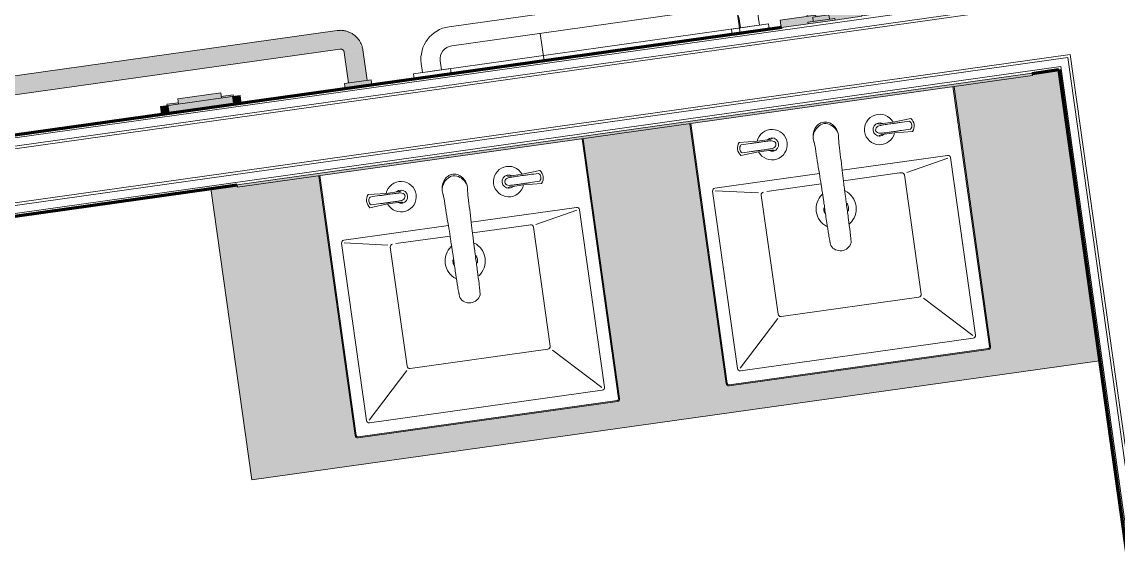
# Model space of a CAD drawing. Extents: x 1450 to 1868, y 82 to 351.
# Drawn here: x 1587.408 to 1589.047, y 218.435 to 219.228 of the extents above; entities that cross this region are included whole.
import ezdxf

# ---------------------------------------------------------------- set-up
doc = ezdxf.new("R2010")
doc.units = 0
doc.header["$LTSCALE"] = 0.5
for name, color, linetype, lineweight in [('A-DETL-GENF', 92, 'CONTINUOUS', 9), ('A-FLOR', 192, 'CONTINUOUS', 9), ('A-GENM', 13, 'CONTINUOUS', 9), ('A-WALL', 113, 'CONTINUOUS', 30), ('G-IMPT', 8, 'CONTINUOUS', 9), ('I-FURN', 30, 'CONTINUOUS', 9), ('P-SANR-FIXT', 6, 'CONTINUOUS', 9)]:
    doc.layers.add(name, color=color, linetype=linetype, lineweight=lineweight)

# ---------------------------------------------------------------- blocks, each defined once
blk = doc.blocks.new('Lavatório duplo com espelho - 400 x 500mm 2-3444115-Planta Baixa')
at = {"layer": 'P-SANR-FIXT'}
for points in [[(925, 625), (-675, 625), (-675, 75), (-625, 75), (-625, 79), (-475, 79), (-474.6, 571.5), (-472, 573), (17.8, 572.9), (20, 570), (20.5, 79), (225, 79), (225.4, 571.5), (228, 573), (717.8, 572.9), (720, 570), (720.5, 79), (875, 79), (875, 75), (925, 75), (925, 571.6)], [(875, 79), (-625, 79), (-625, 75), (875, 75)]]:
    blk.add_hatch(color=256, dxfattribs=at).paths.add_polyline_path(points, flags=0)
for p, q in [((925, 625), (-675, 625)), ((925, 75), (925, 625)), ((-472, 575), (17, 575)), ((228, 575), (717, 575)), ((-477, 80), (-477, 570)), ((-475, 570), (-475, 79)), ((17, 573), (-472, 573)), ((20, 79), (20, 570)), ((22, 570), (22, 80)), ((223, 80), (223, 570)), ((225, 570), (225, 79)), ((717, 573), (228, 573)), ((720, 79), (720, 570)), ((722, 570), (722, 80)), ((-452, 210), (-452, 545)), ((-447, 550), (-8, 550)), ((-447, 545), (-365.1, 463.1)), ((-8, 545), (-90.3, 462.7)), ((-3, 545), (-3, 210)), ((248, 210), (248, 545)), ((253, 550), (692, 550)), ((253, 545), (334.9, 463.1)), ((692, 545), (609.7, 462.7)), ((697, 545), (697, 210)), ((-362, 230), (-362, 455)), ((-357, 460), (-97, 460)), ((-92, 230), (-92, 455)), ((338, 230), (338, 455)), ((343, 460), (603, 460)), ((608, 230), (608, 455)), ((-247.4, 250.9), (-247.5, 242)), ((-247.3, 258.6), (-247.4, 250.9)), ((-205.8, 250.9), (-205.8, 258.6)), ((-205.7, 242), (-205.8, 250.9)), ((452.6, 250.9), (452.5, 242)), ((452.7, 258.6), (452.6, 250.9)), ((494.2, 250.9), (494.2, 258.6)), ((494.3, 242), (494.2, 250.9)), ((-447, 210), (-367, 226)), ((-8, 210), (-87.7, 225.5)), ((253, 210), (333, 226)), ((692, 210), (612.3, 225.5)), ((-248.1, 205), (-447, 205)), ((-353.5, 225), (-357, 225)), ((-247.6, 225), (-353.5, 225)), ((-103.4, 225), (-205.5, 225)), ((-8, 205), (-205.1, 205)), ((451.9, 205), (253, 205)), ((346.5, 225), (343, 225)), ((452.4, 225), (346.5, 225)), ((596.6, 225), (494.5, 225)), ((692, 205), (494.9, 205)), ((-388.6, 151.7), (-354.8, 149.4)), ((-354.8, 149.4), (-330.2, 149.4)), ((-98.3, 149.4), (-123, 149.4)), ((-64.6, 151.7), (-98.3, 149.4)), ((311.4, 151.7), (345.2, 149.4)), ((345.2, 149.4), (369.8, 149.4)), ((601.7, 149.4), (577, 149.4)), ((635.4, 151.7), (601.7, 149.4)), ((-354.8, 129.3), (-388.6, 127)), ((-354.8, 129.3), (-330.2, 129.3)), ((-98.3, 129.3), (-123, 129.3)), ((-98.3, 129.3), (-64.6, 127)), ((345.2, 129.3), (311.4, 127)), ((345.2, 129.3), (369.8, 129.3)), ((601.7, 129.3), (577, 129.3)), ((601.7, 129.3), (635.4, 127)), ((-625, 79), (875, 79)), ((-625, 75), (-625, 79)), ((875, 75), (-625, 75)), ((875, 79), (875, 75))]:
    blk.add_line(p, q, dxfattribs=at)
for centre, radius, start, end in [((-472, 570), 5, 90, 180), ((17, 570), 5, 0, 90), ((228, 570), 5, 90, 180), ((717, 570), 5, 0, 90), ((-472, 570), 3, 90, 180), ((17, 570), 3, 0, 90), ((228, 570), 3, 90, 180), ((717, 570), 3, 0, 90), ((-447, 545), 5, 90, 180), ((-8, 545), 5, 0, 90), ((253, 545), 5, 90, 180), ((692, 545), 5, 0, 90), ((-357, 455), 5, 90, 180), ((-97, 455), 5, 0, 90), ((343, 455), 5, 90, 180), ((603, 455), 5, 0, 90), ((-226.6, 332.9), 21.1, 24.474, 155.3199), ((473.4, 332.9), 21.1, 24.474, 155.3199), ((-9.9, 318.3), 236.9, 176.6554, 179.3095), ((-311.5, 335.9), 65.2, 356.6554, 358.2297), ((-284.2, 337.7), 38, 356.3893, 358.0538), ((-202, 332.5), 44.3, 176.3893, 178.2297), ((-177.1, 334), 69.1, 173.5897, 178.0538), ((-276.1, 334), 69.1, 1.9462, 6.3526), ((-169, 337.7), 38, 181.9462, 183.6107), ((-251.2, 332.5), 44.3, 1.7703, 3.6107), ((-141.7, 335.9), 65.2, 181.7703, 183.3446), ((-443.3, 318.3), 236.9, 0.6905, 3.3446), ((690.1, 318.3), 236.9, 176.6554, 179.3095), ((388.5, 335.9), 65.2, 356.6554, 358.2297), ((415.8, 337.7), 38, 356.3893, 358.0538), ((498, 332.5), 44.3, 176.3893, 178.2297), ((522.9, 334), 69.1, 173.5897, 178.0538), ((423.9, 334), 69.1, 1.9462, 6.3526), ((531, 337.7), 38, 181.9462, 183.6107), ((448.8, 332.5), 44.3, 1.7703, 3.6107), ((558.3, 335.9), 65.2, 181.7703, 183.3446), ((256.7, 318.3), 236.9, 0.6905, 3.3446), ((-5463.8, 384), 5217.4, 359.0538, 359.3095), ((5010.6, 384), 5217.4, 180.6905, 180.9462), ((-4763.8, 384), 5217.4, 359.0538, 359.3095), ((5710.6, 384), 5217.4, 180.6905, 180.9462), ((-227, 275), 37.5, 124.1895, 180), ((750.2, 281.4), 997.4, 179.0538, 180.5507), ((-1203.3, 281.4), 997.4, 359.4493, 0.9462), ((-227, 275), 37.5, 0, 54.2028), ((473, 275), 37.5, 124.1895, 180), ((1450.2, 281.4), 997.4, 179.0538, 180.5507), ((-503.3, 281.4), 997.4, 359.4493, 0.9462), ((473, 275), 37.5, 0, 54.2028), ((-227, 275), 37.5, 180, 235.0448), ((-227, 275), 23, 161.5888, 180), ((-227, 275), 23, 180, 198.506), ((-596.8, 271.5), 349.6, 358.7707, 0.0516), ((143.6, 271.5), 349.6, 179.9484, 181.2293), ((-227, 275), 37.5, 306.5324, 0), ((-227, 275), 23, 0, 12.9212), ((-227, 275), 23, 346.9629, 0), ((473, 275), 37.5, 180, 235.0448), ((473, 275), 23, 161.5888, 180), ((473, 275), 23, 180, 198.506), ((103.2, 271.5), 349.6, 358.7707, 0.0516), ((843.6, 271.5), 349.6, 179.9484, 181.2293), ((473, 275), 37.5, 306.5324, 0), ((473, 275), 23, 0, 12.9212), ((473, 275), 23, 346.9629, 0), ((-75.9, 260.3), 171.4, 178.7707, 180.5679), ((-377.3, 260.3), 171.4, 359.4321, 1.2293), ((624.1, 260.3), 171.4, 178.7707, 180.5679), ((322.7, 260.3), 171.4, 359.4321, 1.2293), ((-357, 230), 5, 180, 270), ((-848.6, 230.1), 601, 358.1711, 0.0564), ((169.8, 231.1), 417.4, 178.501, 180.0564), ((-623, 231.1), 417.4, 359.9436, 1.499), ((395.4, 230.1), 601, 179.9436, 181.8289), ((-97, 230), 5, 270, 0), ((343, 230), 5, 180, 270), ((-148.6, 230.1), 601, 358.1711, 0.0564), ((869.8, 231.1), 417.4, 178.501, 180.0564), ((77, 231.1), 417.4, 359.9436, 1.499), ((1095.4, 230.1), 601, 179.9436, 181.8289), ((603, 230), 5, 270, 0), ((-447, 210), 5, 180, 270), ((2932.3, 109.4), 3181.8, 178.1711, 179.0312), ((-3385.5, 109.4), 3181.8, 0.9688, 1.8289), ((-8, 210), 5, 270, 360), ((253, 210), 5, 180, 270), ((3632.3, 109.4), 3181.8, 178.1711, 179.0312), ((-2685.5, 109.4), 3181.8, 0.9688, 1.8289), ((692, 210), 5, 270, 360), ((-328.2, 139.4), 28.5, 200.6058, 159.3942), ((-125, 139.4), 28.5, 20.6058, 339.3942), ((371.8, 139.4), 28.5, 200.6058, 159.3942), ((575, 139.4), 28.5, 20.6058, 339.3942), ((-372.7, 138.6), 20.6, 140.5566, 178.017), ((-379.1, 139.4), 9.82, 131.0881, 228.7392), ((-328.2, 139.4), 12.4, 234.017, 125.983), ((-330.2, 157.6), 8.21, 270, 310), ((-370.3, 159.5), 121.3, 353.3619, 1.7408), ((-82.9, 159.5), 121.3, 178.2592, 186.6381), ((-125, 139.4), 12.4, 54.017, 305.983), ((-123, 157.6), 8.21, 230, 270), ((-74, 139.4), 9.82, 311.2608, 48.9119), ((-80.5, 138.6), 20.6, 1.983, 39.4434), ((327.3, 138.6), 20.6, 140.5566, 178.017), ((320.9, 139.4), 9.82, 131.0881, 228.7392), ((371.8, 139.4), 12.4, 234.017, 125.983), ((369.8, 157.6), 8.21, 270, 310), ((329.7, 159.5), 121.3, 353.3619, 1.7408), ((617.1, 159.5), 121.3, 178.2592, 186.6381), ((575, 139.4), 12.4, 54.017, 305.983), ((577, 157.6), 8.21, 230, 270), ((626, 139.4), 9.82, 311.2608, 48.9119), ((619.5, 138.6), 20.6, 1.983, 39.4434), ((-372.7, 140.1), 20.6, 181.983, 219.4434), ((-330.2, 121.1), 8.21, 50, 90), ((-221, 143.1), 30.2, 196, 245.6544), ((-232.2, 143.1), 30.2, 294.3456, 344), ((-123, 121.1), 8.21, 90, 130), ((-80.5, 140.1), 20.6, 320.5566, 358.017), ((327.3, 140.1), 20.6, 181.983, 219.4434), ((369.8, 121.1), 8.21, 50, 90), ((479, 143.1), 30.2, 196, 245.6544), ((467.8, 143.1), 30.2, 294.3456, 344), ((577, 121.1), 8.21, 90, 130), ((619.5, 140.1), 20.6, 320.5566, 358.017), ((-226.6, 130.8), 16.7, 245.6544, 294.3456), ((473.4, 130.8), 16.7, 245.6544, 294.3456), ((-472, 80), 5, 180, 192.7279), ((17, 80), 5, 347.2721, 360), ((228, 80), 5, 180, 192.7279), ((717, 80), 5, 347.2721, 360)]:
    blk.add_arc(centre, radius, start, end, dxfattribs=at)
for centre, start_param, end_param in [((-330.5, 139.4), 1.570796, 4.712389), ((-122.6, 139.4), 4.712389, 7.853982), ((369.5, 139.4), 1.570796, 4.712389), ((577.4, 139.4), 4.712389, 7.853982)]:
    blk.add_ellipse(centre, major_axis=(-9.92, 0), ratio=0.745626, start_param=start_param, end_param=end_param, dxfattribs=at)
for points, knots in [([(-385.6, 146.8), (-379.1, 146.8), (-370.4, 146.9), (-360.4, 146.9), (-353.6, 147), (-347.5, 147), (-341.9, 147), (-337, 147), (-333.3, 146.9), (-331, 146.9), (-330.5, 146.8), (-330.5, 146.8)], [0, 0, 0, 0, 0.2, 0.3, 0.4, 0.5, 0.6, 0.7, 0.8, 0.9, 1, 1, 1, 1]), ([(-249.8, 145.5), (-250.2, 143.2), (-250.6, 138.8), (-249.8, 132.1), (-247.7, 125.8), (-243.3, 118.5), (-235.3, 112), (-224.1, 110.4), (-214, 114.5), (-206.6, 122.6), (-203.2, 131.8), (-202.6, 139.6), (-203, 143.5), (-203.3, 145.5)], [0, 0, 0, 0, 0.066667, 0.133333, 0.2, 0.266667, 0.4, 0.533333, 0.65, 0.766667, 0.883333, 0.941667, 1, 1, 1, 1]), ([(-67.6, 146.8), (-74.1, 146.8), (-82.8, 146.9), (-92.8, 146.9), (-99.5, 147), (-105.7, 147), (-111.2, 147), (-116.2, 147), (-119.9, 146.9), (-122.2, 146.9), (-122.6, 146.8), (-122.6, 146.8)], [0, 0, 0, 0, 0.2, 0.3, 0.4, 0.5, 0.6, 0.7, 0.8, 0.9, 1, 1, 1, 1]), ([(314.4, 146.8), (320.9, 146.8), (329.6, 146.9), (339.6, 146.9), (346.4, 147), (352.5, 147), (358.1, 147), (363, 147), (366.7, 146.9), (369, 146.9), (369.5, 146.8), (369.5, 146.8)], [0, 0, 0, 0, 0.2, 0.3, 0.4, 0.5, 0.6, 0.7, 0.8, 0.9, 1, 1, 1, 1]), ([(450.2, 145.5), (449.8, 143.2), (449.4, 138.8), (450.2, 132.1), (452.3, 125.8), (456.7, 118.5), (464.7, 112), (475.9, 110.4), (486, 114.5), (493.4, 122.6), (496.8, 131.8), (497.4, 139.6), (497, 143.5), (496.7, 145.5)], [0, 0, 0, 0, 0.066667, 0.133333, 0.2, 0.266667, 0.4, 0.533333, 0.65, 0.766667, 0.883333, 0.941667, 1, 1, 1, 1]), ([(632.4, 146.8), (625.9, 146.8), (617.2, 146.9), (607.2, 146.9), (600.5, 147), (594.3, 147), (588.8, 147), (583.8, 147), (580.1, 146.9), (577.8, 146.9), (577.4, 146.8), (577.4, 146.8)], [0, 0, 0, 0, 0.2, 0.3, 0.4, 0.5, 0.6, 0.7, 0.8, 0.9, 1, 1, 1, 1]), ([(-385.6, 132), (-379.1, 131.9), (-370.4, 131.8), (-360.4, 131.8), (-353.6, 131.8), (-347.5, 131.7), (-341.9, 131.7), (-337, 131.8), (-333.3, 131.8), (-331, 131.9), (-330.5, 131.9), (-330.5, 132)], [0, 0, 0, 0, 0.2, 0.3, 0.4, 0.5, 0.6, 0.7, 0.8, 0.9, 1, 1, 1, 1]), ([(-67.6, 132), (-74.1, 131.9), (-82.8, 131.8), (-92.8, 131.8), (-99.5, 131.8), (-105.7, 131.7), (-111.2, 131.7), (-116.2, 131.8), (-119.9, 131.8), (-122.2, 131.9), (-122.6, 131.9), (-122.6, 132)], [0, 0, 0, 0, 0.2, 0.3, 0.4, 0.5, 0.6, 0.7, 0.8, 0.9, 1, 1, 1, 1]), ([(314.4, 132), (320.9, 131.9), (329.6, 131.8), (339.6, 131.8), (346.4, 131.8), (352.5, 131.7), (358.1, 131.7), (363, 131.8), (366.7, 131.8), (369, 131.9), (369.5, 131.9), (369.5, 132)], [0, 0, 0, 0, 0.2, 0.3, 0.4, 0.5, 0.6, 0.7, 0.8, 0.9, 1, 1, 1, 1]), ([(632.4, 132), (625.9, 131.9), (617.2, 131.8), (607.2, 131.8), (600.5, 131.8), (594.3, 131.7), (588.8, 131.7), (583.8, 131.8), (580.1, 131.8), (577.8, 131.9), (577.4, 131.9), (577.4, 132)], [0, 0, 0, 0, 0.2, 0.3, 0.4, 0.5, 0.6, 0.7, 0.8, 0.9, 1, 1, 1, 1])]:
    blk.add_open_spline(points, degree=3, knots=knots, dxfattribs=at)
blk = doc.blocks.new('FDE_BR01_BaciaAcessível1 - BR01_BaciaAcessível_ComVálvulaDeDescarga_DN40mm_1 1_2__ 2-3444150-Planta Baixa')
at = {"layer": 'A-DETL-GENF'}
for points in [[(557.5, 1157.5), (557.4, 1191.9), (557.5, 1192.1), (557.5, 1192.5), (536, 1186.3), (527.4, 1179.2), (520.5, 1170.7), (518.2, 1164.5), (517.1, 1161.6), (515.6, 1150), (550, 1150), (552.2, 1155.3), (557.4, 1157.5)], [(615, 1157.5), (615, 1192.5), (557.5, 1192.5), (557.5, 1157.5), (614.3, 1157.5)], [(625, 1150), (625, 1200), (615, 1200), (615.1, 1150), (624.9, 1150)], [(527.3, 1179.2), (525.1, 1176.7), (526.8, 1178.6)], [(550, 400), (550, 1150), (515, 1150), (515, 400), (549.4, 400)], [(625, 938.4), (625, 953.4), (610, 952.9), (610, 938.4), (623.3, 938.4)], [(625, 818.4), (625, 938.4), (610, 938.4), (610, 818.4)], [(610, 837.4), (609.9, 918.4), (600, 918.4), (600.3, 837.4), (609.1, 837.4)], [(625, 803.4), (625, 818.4), (610, 818.4), (610, 803.4), (624.9, 803.4)]]:
    blk.add_hatch(color=256, dxfattribs=at).paths.add_polyline_path(points, flags=0)
h = blk.add_hatch(color=256, dxfattribs=at)
h.paths.add_polyline_path([(610, 815.9), (609.8, 837.4), (607.3, 837), (607.8, 815.9), (609.8, 815.9)], flags=0)
h.paths.add_polyline_path([(610, 918.4), (609.8, 940.9), (607.3, 940.9), (607.8, 918.4), (609.9, 918.4)], flags=0)
for p, q in [((615, 1192.5), (557.5, 1192.5)), ((625, 1200), (615, 1200)), ((615, 1150), (615, 1200)), ((515, 1150), (515, 400)), ((550, 400), (550, 1150)), ((557.5, 1157.5), (615, 1157.5)), ((615, 1150), (625, 1150)), ((625, 953.4), (610, 953.4)), ((610, 938.4), (610, 953.4)), ((607.3, 940.9), (607.3, 918.4)), ((607.3, 940.9), (609.8, 940.9)), ((610, 818.4), (610, 938.4)), ((600, 918.4), (600, 837.4)), ((600, 918.4), (610, 918.4)), ((610, 837.4), (600, 837.4)), ((607.3, 837.4), (607.3, 815.9)), ((609.8, 815.9), (607.3, 815.9)), ((610, 803.4), (610, 818.4)), ((610, 803.4), (625, 803.4))]:
    blk.add_line(p, q, dxfattribs=at)
at = {"layer": 'A-DETL-GENF', "flags": 128}
for points in [[(557.5, 1192.5), (555.8, 1192.5), (554.1, 1192.4), (552.4, 1192.2), (550.7, 1192), (549.1, 1191.7), (547.4, 1191.3), (545.8, 1190.8), (544.1, 1190.3), (542.5, 1189.8), (540.9, 1189.1), (539.4, 1188.5), (537.9, 1187.7), (536.4, 1186.9), (534.9, 1186), (533.5, 1185.1), (532.1, 1184.1), (530.8, 1183), (529.5, 1182), (528.2, 1180.8), (527, 1179.6), (525.9, 1178.4), (524.7, 1177.1), (523.7, 1175.7), (522.7, 1174.4), (521.7, 1173), (520.8, 1171.5), (520, 1170), (519.2, 1168.5), (518.5, 1167), (517.9, 1165.4), (517.3, 1163.8), (516.8, 1162.2), (516.3, 1160.5), (515.9, 1158.9), (515.6, 1157.2), (515.4, 1155.5), (515.2, 1153.9), (515.1, 1152.2), (515, 1150.5), (515, 1150)], [(550, 1150), (550, 1150.3), (550, 1150.6), (550.1, 1150.9), (550.1, 1151.2), (550.1, 1151.5), (550.2, 1151.8), (550.3, 1152.1), (550.4, 1152.4), (550.5, 1152.6), (550.6, 1152.9), (550.7, 1153.2), (550.8, 1153.5), (551, 1153.7), (551.1, 1154), (551.3, 1154.2), (551.5, 1154.5), (551.7, 1154.7), (551.9, 1154.9), (552.1, 1155.2), (552.3, 1155.4), (552.5, 1155.6), (552.7, 1155.8), (553, 1156), (553.2, 1156.1), (553.4, 1156.3), (553.7, 1156.5), (554, 1156.6), (554.2, 1156.8), (554.5, 1156.9), (554.8, 1157), (555.1, 1157.1), (555.3, 1157.2), (555.6, 1157.3), (555.9, 1157.3), (556.2, 1157.4), (556.5, 1157.4), (556.8, 1157.5), (557.1, 1157.5), (557.4, 1157.5), (557.5, 1157.5)]]:
    blk.add_lwpolyline(points, dxfattribs=at)
blk = doc.blocks.new('Sanitary_Accessories_Inda_Shower-seat-A0436AWW-Hotellerie - Sanitary_Accessories_Inda_Shower-seat-A0436AWW-Hotellerie-3444116-Planta Baixa')
at = {"layer": 'G-IMPT', "flags": 128}
for points in [[(165.7, 345.5), (165.7, 422.5), (-165.7, 422.5), (-165.7, 345.5), (-137.5, 345.5), (-112.5, 345.5), (-62.5, 345.5)], [(-64.1, 337.5), (-112.5, 337.5), (-137.5, 337.5), (-173.6, 337.5), (-173.6, 264.5), (-137.5, 264.5), (-112.5, 264.5), (-30, 264.5)], [(70.7, 345.5), (112.5, 345.5), (137.5, 345.5), (165.7, 345.5)], [(173.6, 264.5), (173.6, 337.5), (137.5, 337.5), (112.5, 337.5), (72.4, 337.5)], [(137.5, 345.5), (112.5, 345.5), (112.5, 337.5), (137.5, 337.5), (137.5, 345.5)], [(-5.7, 255.5), (-112.5, 255.5), (-137.5, 255.5), (-175, 255.5), (-175, 182.5), (-135, 182.5), (-115, 182.5), (-5.7, 182.5)], [(175, 182.5), (175, 255.5), (137.5, 255.5), (112.5, 255.5), (13.1, 255.5)], [(38.2, 264.5), (112.5, 264.5), (137.5, 264.5), (173.6, 264.5)], [(137.5, 264.5), (112.5, 264.5), (112.5, 255.5), (137.5, 255.5), (137.5, 264.5)], [(13.1, 182.5), (115, 182.5), (135, 182.5), (175, 182.5)], [(-21.7, 125.5), (-115, 125.5), (-135, 125.5), (-150, 125.5), (-150, 75.5), (-72.4, 75.5)], [(150, 125.5), (135, 125.5), (115, 125.5), (29.1, 125.5)], [(79.9, 75.5), (150, 75.5), (150, 125.5)]]:
    blk.add_lwpolyline(points, dxfattribs=at)
for points in [[(-112.5, 337.5), (-112.5, 345.5), (-137.5, 345.5), (-137.5, 337.5)], [(-112.5, 255.5), (-112.5, 264.5), (-137.5, 264.5), (-137.5, 255.5)], [(-135, 182.5), (-135, 125.5), (-115, 125.5), (-115, 182.5)], [(135, 125.5), (135, 182.5), (115, 182.5), (115, 125.5)]]:
    blk.add_lwpolyline(points, close=True, dxfattribs=at)
at = {"layer": 'I-FURN'}
for p, q in [((165.7, 422.5), (-165.7, 422.5)), ((-165.7, 422.5), (-165.7, 345.5)), ((165.7, 345.5), (165.7, 422.5)), ((-137.5, 337.5), (-173.6, 337.5)), ((-173.6, 337.5), (-173.6, 264.5)), ((-165.7, 345.5), (-137.5, 345.5)), ((-137.5, 345.5), (-137.5, 337.5)), ((137.5, 337.5), (137.5, 345.5)), ((137.5, 345.5), (165.7, 345.5)), ((173.6, 337.5), (137.5, 337.5)), ((173.6, 264.5), (173.6, 337.5)), ((-137.5, 255.5), (-175, 255.5)), ((-175, 255.5), (-175, 182.5)), ((-173.6, 264.5), (-137.5, 264.5)), ((-137.5, 264.5), (-137.5, 255.5)), ((137.5, 255.5), (137.5, 264.5)), ((137.5, 264.5), (173.6, 264.5)), ((175, 255.5), (137.5, 255.5)), ((175, 182.7), (175, 255.5)), ((-175, 182.5), (-135, 182.5)), ((-135, 182.5), (-135, 149.1)), ((135, 125.5), (135, 182.7)), ((135, 182.7), (175, 182.7)), ((150, 125.5), (135, 125.5)), ((150, 75.5), (150, 125.5)), ((-150, 111.2), (-150, 85)), ((-95, 75.5), (-72.4, 75.5)), ((79.9, 75.5), (150, 75.5))]:
    blk.add_line(p, q, dxfattribs=at)
blk = doc.blocks.new('Chuveiro Elétrico - de parede-169925-Planta Baixa')
at = {"layer": 'P-SANR-FIXT'}
h = blk.add_hatch(color=256, dxfattribs=at)
h.paths.add_polyline_path([(76.2, 70.6), (76.2, 84.9), (25.4, 84.4), (25, 81.7), (15.2, 81.3), (14.7, 73.8), (9.4, 73.4), (9.4, 70.6), (74.2, 70.6)], flags=0)
h.paths.add_polyline_path([(-9.4, 70.6), (-9.4, 73.8), (-15.2, 73.9), (-15.2, 81.7), (-25.4, 82.2), (-25.4, 84.9), (-76.2, 84.5), (-76.2, 70.6), (-9.5, 70.6)], flags=0)
for points in [[(25.4, 81.7), (25, 84.9), (-25.4, 84.9), (-25, 81.7), (24.5, 81.7)], [(15.2, 73.8), (14.7, 81.7), (-15.2, 81.3), (-14.7, 73.8), (14.7, 73.8)], [(9.4, -124.7), (9.1, 73.8), (-9.4, 73.6), (-9.1, -124.7), (9.1, -124.7)], [(67.1, -183.5), (69.5, -165.5), (67.1, -147.4), (60.1, -130.5), (49, -116.1), (34.5, -105), (17.7, -98), (9.4, -96.9), (9.1, -167.6), (7.1, -171.2), (5.4, -172.8), (3.4, -173.8), (1.5, -174.3), (-2.1, -174.3), (-3.9, -173.6), (-5.6, -172.6), (-7.8, -170.3), (-8.6, -168.6), (-9.3, -165.6), (-9.4, -161.2), (-9.4, -96.8), (-19.5, -98.4), (-35.3, -105), (-49.8, -116.1), (-60.9, -130.5), (-67.9, -147.4), (-70.2, -165.5), (-67.9, -183.5), (-60.9, -200.4), (-49.8, -214.8), (-35.3, -225.9), (-18.5, -232.9), (-0.4, -235.3), (17.7, -232.9), (34.5, -225.9), (49, -214.8), (60.1, -200.4), (66.8, -184.1)], [(9.1, -167.6), (9.4, -158.6), (9.1, -124.7), (-9.4, -124.7), (-9.1, -167.6), (-7.2, -171), (-5.6, -172.6), (-3.9, -173.6), (-1.1, -174.4), (1.6, -174.3), (3.4, -173.8), (6.3, -172), (7.1, -171.2), (8.5, -168.9)]]:
    blk.add_hatch(color=256, dxfattribs=at).paths.add_polyline_path(points, flags=0)
h = blk.add_hatch(color=256, dxfattribs=at)
h.paths.add_polyline_path([(25.4, 26.2), (25.4, 70.6), (9.4, 70.2), (9.4, 26.2), (24.5, 26.2)], flags=0)
h.paths.add_polyline_path([(-9.4, 26.2), (-9.8, 70.6), (-25.4, 70.6), (-25.4, 26.2), (-11.4, 26.2)], flags=0)
for p, q in [((-76.2, 84.9), (-76.2, 70.6)), ((-75.9, 84.9), (-25.6, 84.9)), ((-25.4, 84.9), (-25.4, 81.7)), ((-25.4, 84.9), (25.4, 84.9)), ((25.4, 81.7), (25.4, 84.9)), ((25.6, 84.9), (75.9, 84.9)), ((76.2, 70.6), (76.2, 84.9)), ((-9.5, 70.6), (-76.2, 70.6)), ((25.4, 81.7), (-25.4, 81.7)), ((-25.4, 70.6), (-25.4, 26.2)), ((-15.2, 81.7), (-15.2, 73.8)), ((15.2, 73.8), (-15.2, 73.8)), ((-9.4, 73.8), (-9.4, -124.7)), ((9.4, -124.7), (9.4, 73.8)), ((76.2, 70.6), (9.5, 70.6)), ((15.2, 73.8), (15.2, 81.7)), ((25.4, 26.2), (25.4, 70.6)), ((-9.4, 26.2), (-25.4, 26.2)), ((25.4, 26.2), (9.4, 26.2))]:
    blk.add_line(p, q, dxfattribs=at)
at = {"layer": 'P-SANR-FIXT', "flags": 128}
for points in [[(-9.4, -124.7), (-9.4, -126.3), (-9.4, -128), (-9.4, -129.6), (-9.4, -131.2), (-9.4, -132.8), (-9.4, -134.3), (-9.4, -135.9), (-9.4, -137.4), (-9.4, -139), (-9.4, -140.5), (-9.4, -141.9), (-9.4, -143.4), (-9.4, -144.8), (-9.4, -146.2), (-9.4, -147.5), (-9.4, -148.9), (-9.4, -150.1), (-9.4, -151.4), (-9.4, -152.6), (-9.4, -153.7), (-9.4, -154.8), (-9.4, -155.9), (-9.4, -156.9), (-9.4, -157.8), (-9.4, -158.7), (-9.4, -159.6), (-9.4, -160.4), (-9.4, -161.1), (-9.4, -161.8), (-9.4, -162.4), (-9.4, -162.9), (-9.4, -163.4), (-9.4, -163.9), (-9.4, -164.2), (-9.4, -164.5), (-9.4, -164.8), (-9.4, -165), (-9.4, -165.1), (-9.4, -165.1), (-9.4, -165.1)], [(9.4, -165.1), (9.4, -165.1), (9.4, -165), (9.4, -164.8), (9.4, -164.6), (9.4, -164.3), (9.4, -164), (9.4, -163.6), (9.4, -163.1), (9.4, -162.5), (9.4, -161.9), (9.4, -161.3), (9.4, -160.6), (9.4, -159.8), (9.4, -159), (9.4, -158.1), (9.4, -157.1), (9.4, -156.1), (9.4, -155.1), (9.4, -154), (9.4, -152.9), (9.4, -151.7), (9.4, -150.5), (9.4, -149.2), (9.4, -147.9), (9.4, -146.6), (9.4, -145.2), (9.4, -143.8), (9.4, -142.3), (9.4, -140.9), (9.4, -139.4), (9.4, -137.8), (9.4, -136.3), (9.4, -134.8), (9.4, -133.2), (9.4, -131.6), (9.4, -130), (9.4, -128.4), (9.4, -126.8), (9.4, -125.2), (9.4, -124.7)]]:
    blk.add_lwpolyline(points, dxfattribs=at)
at = {"layer": 'P-SANR-FIXT'}
for centre, radius, start, end in [((-0.4, -165.5), 69.9, 97.4736, 180), ((-0.4, -165.5), 69.9, 360, 81.8783), ((-0.4, -165.5), 69.9, 180, 360), ((0, -165.1), 9.4, 345, 360), ((0, -165.1), 9.4, 360, 5.3627)]:
    blk.add_arc(centre, radius, start, end, dxfattribs=at)
blk = doc.blocks.new('Barra Tubular Linear - 600mm-479834-Planta Baixa')
at = {"layer": 'P-SANR-FIXT'}
for p, q in [((-598.8, 188), (-1112.8, 188)), ((-1112.8, 188), (-598.8, 188)), ((-1112.8, 152), (-598.8, 152)), ((-1112.8, 152), (-598.8, 152)), ((-1173.8, 127), (-1173.8, 110)), ((-1173.8, 110), (-1173.8, 127)), ((-1137.8, 110), (-1137.8, 127)), ((-1137.8, 110), (-1137.8, 127)), ((-573.8, 127), (-573.8, 110)), ((-573.8, 110), (-573.8, 127)), ((-537.8, 110), (-537.8, 127)), ((-537.8, 110), (-537.8, 127)), ((-1173.8, 110), (-1190.8, 110)), ((-1190.8, 110), (-1190.8, 100)), ((-1190.8, 110), (-520.8, 110)), ((-1120.8, 110), (-1190.8, 110)), ((-1190.8, 110), (-1190.8, 100)), ((-1120.8, 110), (-1137.8, 110)), ((-1120.8, 100), (-1120.8, 110)), ((-1120.8, 110), (-1120.8, 100)), ((-573.8, 110), (-590.8, 110)), ((-590.8, 110), (-590.8, 100)), ((-590.8, 110), (-590.8, 100)), ((-520.8, 110), (-590.8, 110)), ((-520.8, 110), (-537.8, 110)), ((-520.8, 100), (-520.8, 110)), ((-520.8, 110), (-520.8, 100))]:
    blk.add_line(p, q, dxfattribs=at)
for centre, radius, start, end in [((-1112.8, 127), 61, 90, 180), ((-1112.8, 127), 61, 90, 180), ((-598.8, 127), 61, 360, 90), ((-598.8, 127), 61, 360, 90), ((-1112.8, 127), 25, 90, 180), ((-1112.8, 127), 25, 90, 180), ((-598.8, 127), 25, 360, 90), ((-598.8, 127), 25, 0, 90)]:
    blk.add_arc(centre, radius, start, end, dxfattribs=at)

msp = doc.modelspace()

# ---------------------------------------------------------------- linework, layer by layer
at = {"layer": 'A-FLOR'}
msp.add_line((1588.1889, 219.1697), (1588.1831, 219.2108), dxfattribs=at)
at = {"layer": 'A-WALL', "lineweight": 9}
for p, q in [((1587.0266, 218.9901), (1588.9595, 219.2618)), ((1587.0368, 219.0037), (1588.946, 219.272)), ((1587.0232, 218.9856), (1588.9641, 219.2584)), ((1584.3013, 218.5223), (1588.9752, 219.1792)), ((1588.9752, 219.1792), (1589.1639, 217.8364)), ((1584.2979, 218.5178), (1588.9718, 219.1747)), ((1588.9718, 219.1747), (1589.1599, 217.8359)), ((1584.2845, 218.5038), (1588.9616, 219.1611)), ((1588.9616, 219.1611), (1589.1481, 217.8342))]:
    msp.add_line(p, q, dxfattribs=at)
at = {"layer": 'A-WALL', "lineweight": 70}
for p, q in [((1588.5441, 219.2196), (1587.0402, 219.0082)), ((1588.9186, 219.151), (1588.9582, 219.1566)), ((1588.9582, 219.1566), (1589.1441, 217.8336)), ((1584.2843, 218.4997), (1587.7303, 218.984))]:
    msp.add_line(p, q, dxfattribs=at)

# ---------------------------------------------------------------- block references
at = {"layer": 'A-GENM', "xscale": 0.0007999752940811875, "yscale": 0.0007999752940811875, "zscale": 0.0007999752940811875, "rotation": 7.999999999999139}
msp.add_blockref('Sanitary_Accessories_Inda_Shower-seat-A0436AWW-Hotellerie - Sanitary_Accessories_Inda_Shower-seat-A0436AWW-Hotellerie-3444116-Planta Baixa', (1588.6092, 219.1681), dxfattribs=at)
at = {"layer": 'P-SANR-FIXT'}
for name, p, xscale, yscale, zscale, rotation in [('FDE_BR01_BaciaAcessível1 - BR01_BaciaAcessível_ComVálvulaDeDescarga_DN40mm_1 1_2__ 2-3444150-Planta Baixa', (1586.9112, 219.495), 0.0007999752940811876, 0.0007999752940811876, 0.0007999752940811876, 277.9999999999992), ('Chuveiro Elétrico - de parede-169925-Planta Baixa', (1588.5943, 219.2952), 0.0007999752940811879, 0.0007999752940811879, 0.0007999752940811879, 187.9999999999987), ('Barra Tubular Linear - 600mm-479834-Planta Baixa', (1588.9493, 219.1957), 0.0007999752940811875, 0.0007999752940811875, 0.0007999752940811875, 7.999999999999299), ('Lavatório duplo com espelho - 400 x 500mm 2-3444115-Planta Baixa', (1588.4151, 219.1409), 0.0007999752940811875, 0.0007999752940811875, 0.0007999752940811875, 187.999999999999)]:
    msp.add_blockref(name, p, dxfattribs=dict(at, xscale=xscale, yscale=yscale, zscale=zscale, rotation=rotation))

doc.saveas('drawing.dxf')
